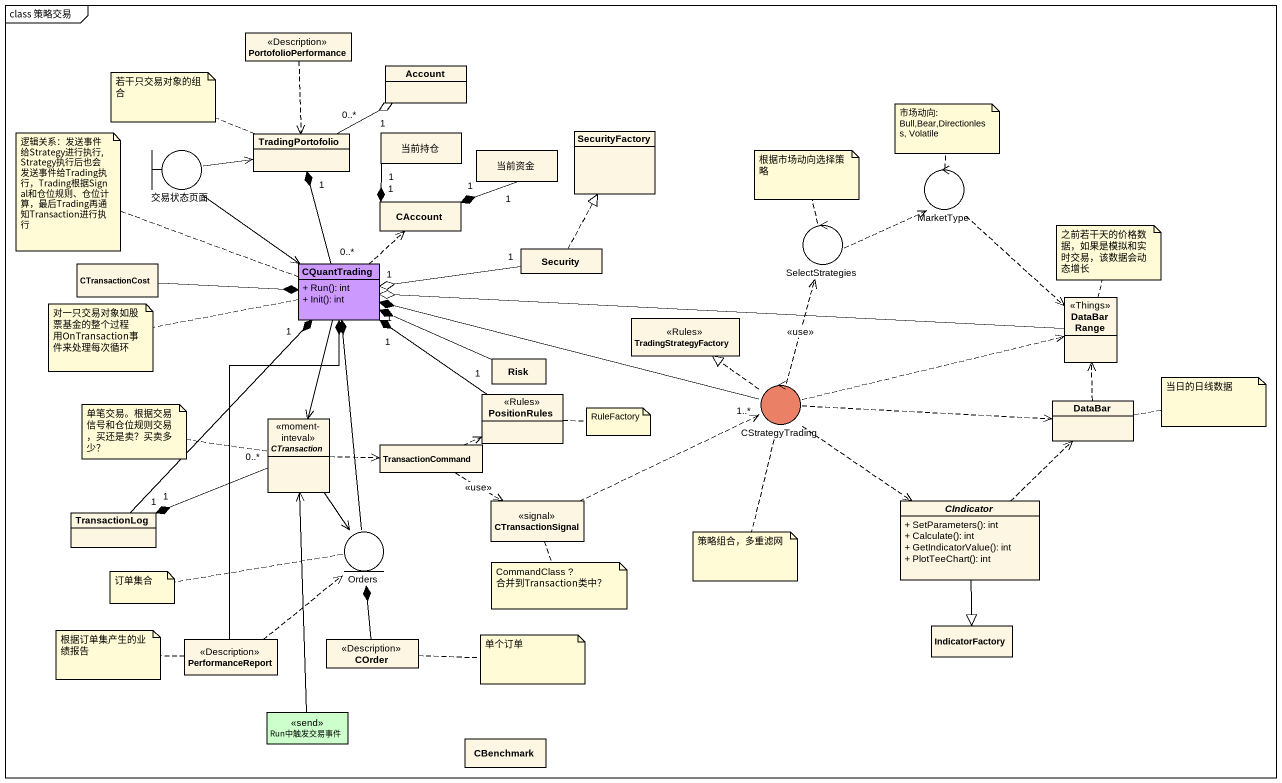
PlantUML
@startuml
mainframe class 策略交易
allowmixing
hide circle
hide empty members
skinparam classAttributeIconSize 0
class PortofolioPerformance <<Description>>
class Account
boundary 交易状态页面
class TradingPortofolio
class 当前持仓
class 当前资金
class SecurityFactory
control MarketType
class CAccount
control SelectStrategies
class CTransactionCost
class CQuantTrading #CC99FF {
  + Run(): int
  + Init(): int
}
class Security
class DataBarRange <<Things>>
class TradingStrategyFactory <<Rules>>
class PositionRules <<Rules>>
class Risk
control CStrategyTrading #EA8066
abstract class CTransaction <<moment-inteval>>
class DataBar
class TransactionCommand
class TransactionLog
class CTransactionSignal <<signal>>
abstract class CIndicator {
  + SetParameters(): int
  + Calculate(): int
  + GetIndicatorValue(): int
  + PlotTeeChart(): int
}
entity Orders
class IndicatorFactory
class PerformanceReport <<Description>>
class COrder <<Description>>
class Run中触发交易事件 <<send>> #CCFFCC
class CBenchmark
PortofolioPerformance ..> TradingPortofolio
交易状态页面 -right-> TradingPortofolio
交易状态页面 --> CQuantTrading
TradingPortofolio "0..*" -right-o "1" Account
当前持仓 "1" --* "1" CAccount
当前资金 "1" -left-* "1" CAccount
MarketType ..> DataBarRange
SelectStrategies .right.> MarketType
CTransactionCost -right-* CQuantTrading
CQuantTrading "0..*" -up-* "1" TradingPortofolio
CQuantTrading .up.> CAccount
CQuantTrading --> CTransaction
Security .up.|> SecurityFactory
Security "1" -left-o "1" CQuantTrading
DataBarRange -left-o CQuantTrading
PositionRules "1" -up-* "1" CQuantTrading
Risk -left-* CQuantTrading
CStrategyTrading .up.> SelectStrategies : <<use>>
CStrategyTrading "1..*" -left-* "1" CQuantTrading
CStrategyTrading .right.> DataBarRange
CStrategyTrading .up.|> TradingStrategyFactory
CStrategyTrading .right.> DataBar
CStrategyTrading ..> CIndicator
CTransaction .right.> TransactionCommand
CTransaction "0..*" -left-* "1" TransactionLog
CTransaction --> Orders
DataBar .up.> DataBarRange
TransactionCommand .right.> PositionRules
TransactionCommand .right.> CTransactionSignal : <<use>>
TransactionLog "1" -up-* "1" CQuantTrading
CTransactionSignal .right.> CStrategyTrading
CIndicator .up.> DataBar
CIndicator --|> IndicatorFactory
Orders -up-* CQuantTrading
PerformanceReport -up-* CQuantTrading
PerformanceReport .up.> Orders
COrder -up-* Orders
Run中触发交易事件 -up-> CTransaction
note left of TradingPortofolio : 若干只交易对象的组合
note top of MarketType : 市场动向: Bull,Bear,Directionless, Volatile
note left of CQuantTrading : 逻辑关系：发送事件给Strategy进行执行, Strategy执行后也会发送事件给Trading执行，Trading根据Signal和仓位规则、仓位计算，最后Trading再通知Transaction进行执行
note top of SelectStrategies : 根据市场动向选择策略
note top of DataBarRange : 之前若干天的价格数据，如果是模拟和实时交易，该数据会动态增长
note left of CQuantTrading
  对一只交易对象如股票基金的整个过程
  用OnTransaction事件来处理每次循环
end note
note right of DataBar : 当日的日线数据
note left of CTransaction : 单笔交易。根据交易信号和仓位规则交易，买还是卖？买卖多少？
note right of PositionRules : RuleFactory
note bottom of CStrategyTrading : 策略组合，多重滤网
note left of Orders : 订单集合
note bottom of CTransactionSignal : CommandClass ? 合并到Transaction类中？
note left of PerformanceReport : 根据订单集产生的业绩报告
note right of COrder : 单个订单
@enduml
